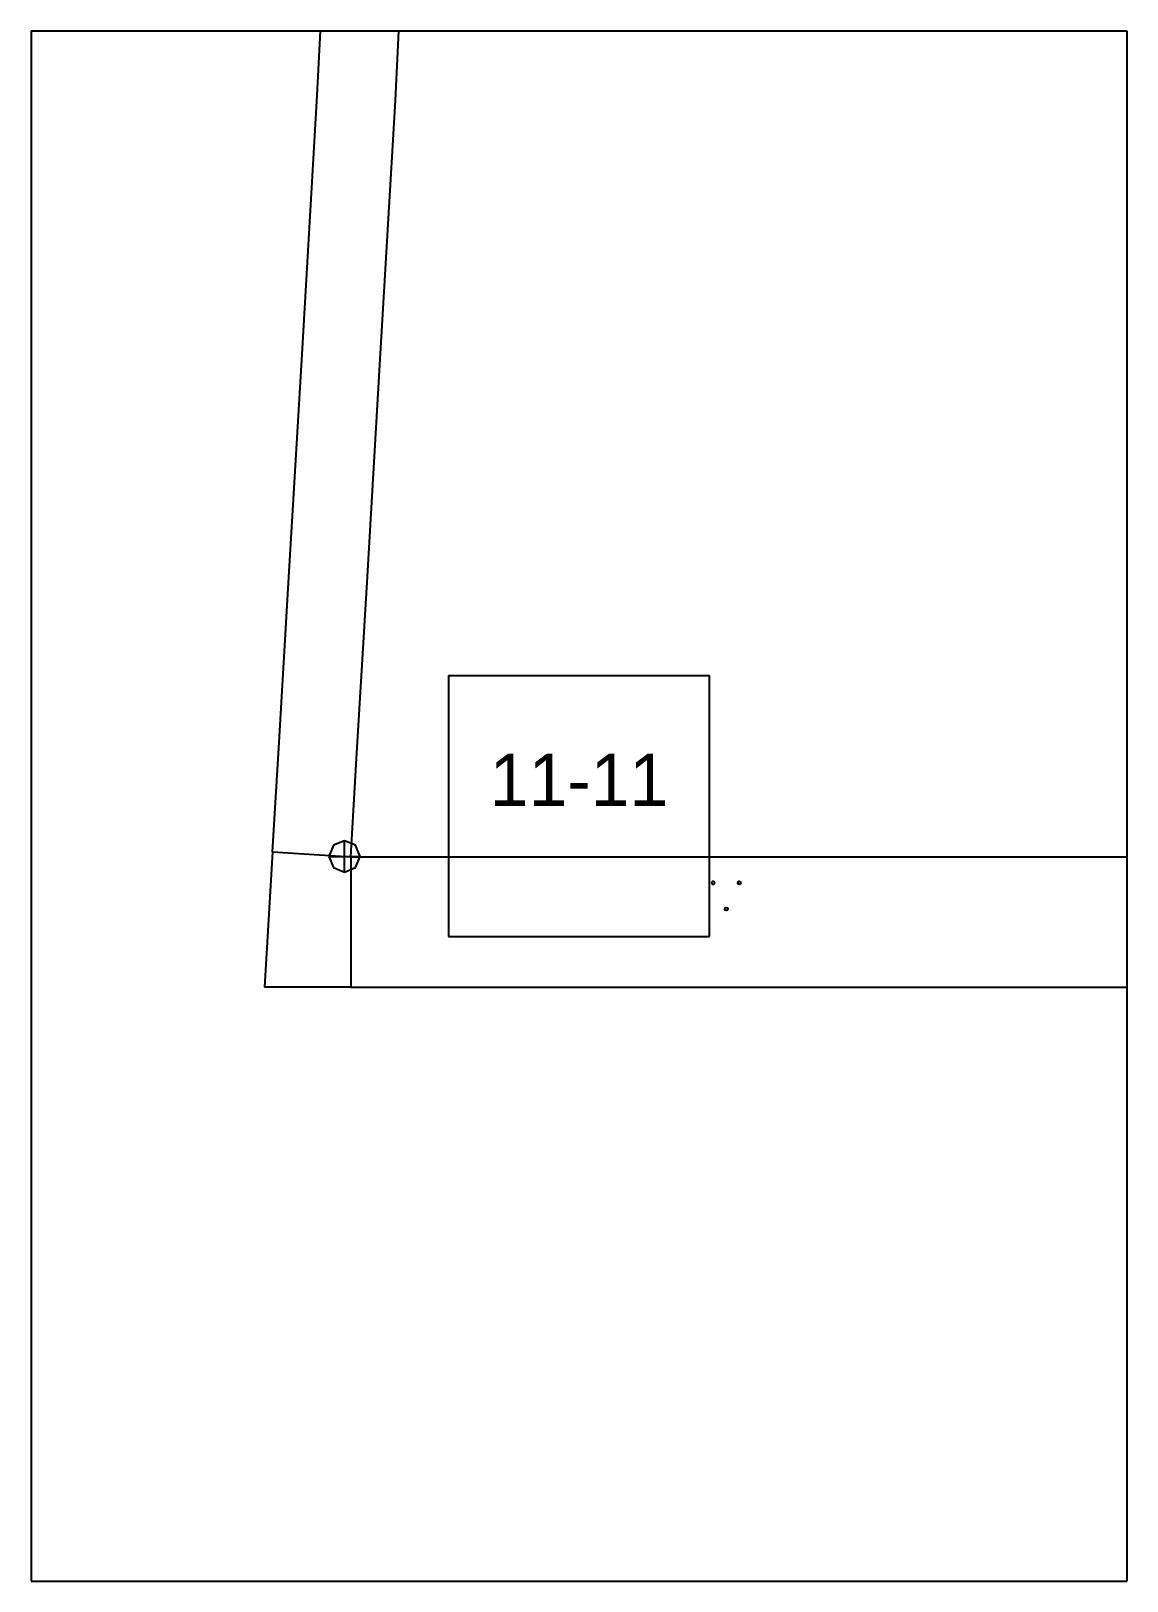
# Paper-space layout 'Plan 11-11' of a CAD drawing. Header units: metres, sheet in millimetres. Extents: x 0 to 210, y 0 to 297.
# The model-space entities are those that its viewports show. They can reach past a viewport. Long polylines and large blocks are cut down to what shows.
import ezdxf
from ezdxf.enums import TextEntityAlignment as Align

# ---------------------------------------------------------------- set-up
doc = ezdxf.new("R2010")
doc.units = ezdxf.units.M
for name, color, linetype in [('default', 7, 'Continuous'), ('mcircles', 7, 'Continuous'), ('TEXTLAYER', 7, 'Continuous'), ('VIEWPORTS', 7, 'Continuous')]:
    doc.layers.add(name, color=color, linetype=linetype)

msp = doc.modelspace()

# ---------------------------------------------------------------- linework, layer by layer
at = {"color": 9}
for p, q in [((2100, -2673), (2100, -2970)), ((2100, -2673), (2100, -2970)), ((2310, -2673), (2310, -2970)), ((2310, -2673), (2310, -2970)), ((1890, -2970), (2100, -2970)), ((1890, -2970), (2100, -2970)), ((2100, -2970), (2310, -2970)), ((2100, -2970), (2100, -3267)), ((2100, -2970), (2310, -2970)), ((2100, -2970), (2100, -3267)), ((2310, -2970), (2520, -2970)), ((2310, -2970), (2310, -3267)), ((2310, -2970), (2520, -2970)), ((2310, -2970), (2310, -3267)), ((2180, -3093.5), (2230, -3093.5)), ((2180, -3093.5), (2180, -3143.5)), ((2230, -3143.5), (2230, -3093.5)), ((2180, -3143.5), (2230, -3143.5)), ((1890, -3267), (2100, -3267)), ((2100, -3267), (2310, -3267)), ((2310, -3267), (2520, -3267))]:
    msp.add_line(p, q, dxfattribs=at)
at = {"layer": 'default', "color": 7, "linetype": 'Continuous'}
for p, q in [((2154.84, -2982.37), (2157.68, -2927.42)), ((2169.81, -2983.34), (2172.65, -2928.38)), ((2151.94, -3031.91), (2154.84, -2982.37)), ((2166.91, -3032.87), (2169.81, -2983.34)), ((2149.41, -3074.68), (2151.94, -3031.91)), ((2164.38, -3075.64), (2166.91, -3032.87)), ((2147.41, -3108.44), (2149.41, -3074.68)), ((2162.38, -3109.4), (2164.38, -3075.64)), ((2146.3, -3127.26), (2147.41, -3108.44)), ((2161.27, -3128.23), (2162.38, -3109.4)), ((2146.3, -3127.26), (2144.77, -3153.23)), ((2146.3, -3127.26), (2161.27, -3128.23)), ((2157.95, -3126.03), (2157.07, -3128.15)), ((2160.07, -3125.15), (2157.95, -3126.03)), ((2162.19, -3126.03), (2160.07, -3125.15)), ((2160.07, -3131.15), (2160.07, -3125.15)), ((2163.07, -3128.15), (2162.19, -3126.03)), ((2157.07, -3128.15), (2157.95, -3130.28)), ((2157.07, -3128.15), (2163.07, -3128.15)), ((2157.95, -3130.28), (2160.07, -3131.15)), ((2160.07, -3131.15), (2162.19, -3130.28)), ((2161.27, -3128.23), (2507.47, -3128.23)), ((2161.27, -3128.23), (2161.27, -3153.23)), ((2162.19, -3130.28), (2163.07, -3128.15)), ((2161.27, -3153.23), (2144.77, -3153.23)), ((2161.27, -3153.23), (2507.47, -3153.23))]:
    msp.add_line(p, q, dxfattribs=at)
at = {"layer": 'mcircles', "color": 7, "linetype": 'Continuous'}
for centre in [(2230.71, -3133.23), (2235.71, -3133.23), (2233.21, -3138.23)]:
    msp.add_circle(centre, 0.3, dxfattribs=at)

# ---------------------------------------------------------------- texts
at = {"layer": 'TEXTLAYER', "color": 1}
msp.add_text('11-11', height=10, dxfattribs=at).set_placement((2205, -3118.5), align=Align.CENTER)

psp = doc.layouts.new('Plan 11-11')

# ---------------------------------------------------------------- viewports
at = {"layer": 'VIEWPORTS'}
psp.add_viewport(center=(105, 148.5), size=(210, 297), view_center_point=(2205, -3118.5), view_height=297, dxfattribs=at)

doc.saveas('drawing.dxf')
